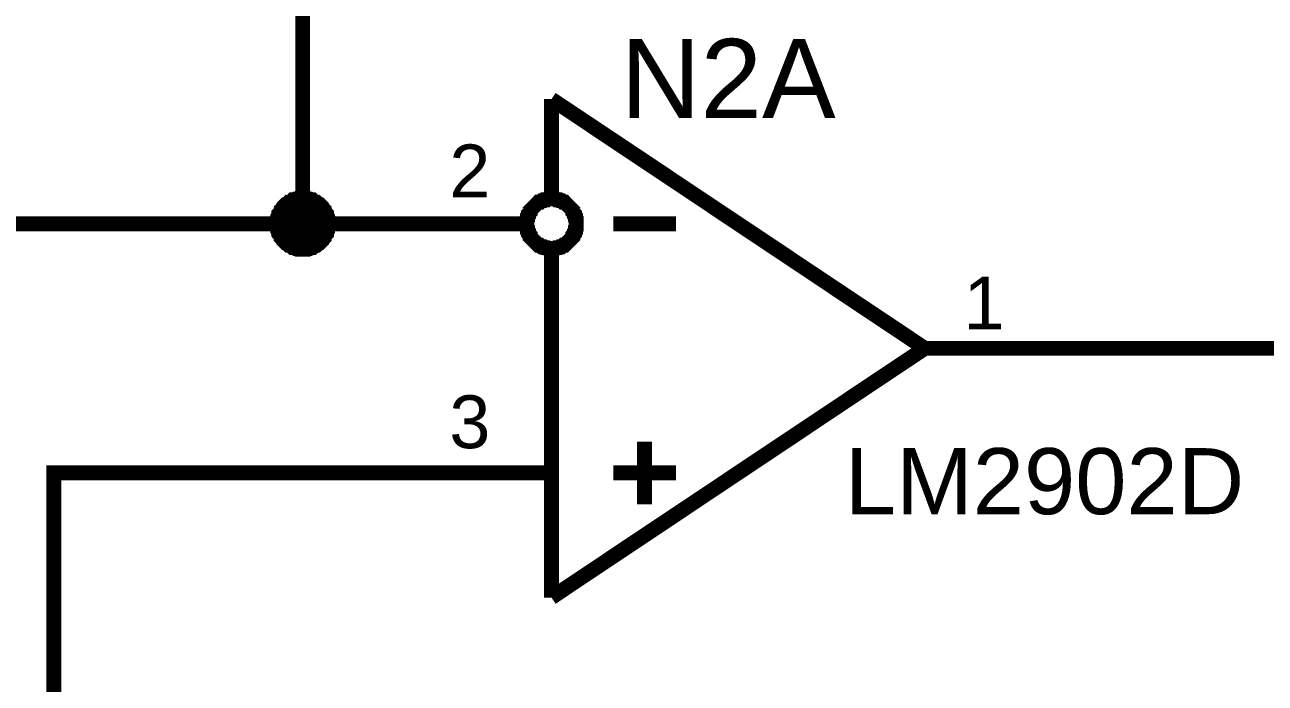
# Model space of a CAD drawing. Header units: millimetres. Extents: x -2024 to 917, y -725 to 13.
# Drawn here: x 778.85 to 803.76, y -358.01 to -344.8 of the extents above; entities that cross this region are included whole.
import ezdxf

# ---------------------------------------------------------------- set-up
doc = ezdxf.new("R2010")
doc.units = ezdxf.units.MM
doc.layers.add('Sheet', color=255, linetype='Continuous')
doc.styles.get("Standard").update_dxf_attribs({"font": 'arial.ttf'})

msp = doc.modelspace()

# ---------------------------------------------------------------- linework, layer by layer
at = {"layer": 'Sheet'}
for points, const_width in [([(776.931, -336.293), (784.429, -336.293), (784.429, -348.795), (786.928, -348.795)], 0.3), ([(819.418, -336.293), (821.917, -336.293), (821.917, -351.295), (811.92, -351.295), (799.424, -351.295)], 0.3), ([(789.427, -346.294), (789.427, -348.165)], 0.3), ([(789.427, -346.294), (796.925, -351.295)], 0.3), ([(783.916, -348.795), (783.916, -348.761), (783.916, -348.745), (783.916, -348.712), (783.932, -348.695), (783.932, -348.662), (783.932, -348.646), (783.949, -348.612), (783.949, -348.596), (783.965, -348.579), (783.982, -348.546), (783.998, -348.53), (783.998, -348.513), (784.015, -348.497), (784.031, -348.463), (784.048, -348.447), (784.065, -348.43), (784.081, -348.414), (784.098, -348.397), (784.131, -348.381), (784.147, -348.364), (784.164, -348.364), (784.18, -348.348), (784.214, -348.331), (784.23, -348.314), (784.247, -348.314), (784.28, -348.298), (784.296, -348.298), (784.329, -348.298), (784.346, -348.281), (784.379, -348.281), (784.396, -348.281), (784.429, -348.281)], 0.3), ([(783.916, -348.795), (783.916, -348.761), (783.916, -348.745), (783.916, -348.712), (783.932, -348.695), (783.932, -348.662), (783.932, -348.646), (783.949, -348.612), (783.949, -348.596), (783.965, -348.579), (783.982, -348.546), (783.998, -348.53), (783.998, -348.513), (784.015, -348.497), (784.031, -348.463), (784.048, -348.447), (784.065, -348.43), (784.081, -348.414), (784.098, -348.397), (784.131, -348.381), (784.147, -348.364), (784.164, -348.364), (784.18, -348.348), (784.214, -348.331), (784.23, -348.314), (784.247, -348.314), (784.28, -348.298), (784.296, -348.298), (784.329, -348.298), (784.346, -348.281), (784.379, -348.281), (784.396, -348.281), (784.429, -348.281)], 0.3), ([(783.916, -348.795), (783.916, -348.761), (783.916, -348.745), (783.916, -348.712), (783.932, -348.695), (783.932, -348.662), (783.932, -348.646), (783.949, -348.612), (783.949, -348.596), (783.965, -348.579), (783.982, -348.546), (783.998, -348.53), (783.998, -348.513), (784.015, -348.497), (784.031, -348.463), (784.048, -348.447), (784.065, -348.43), (784.081, -348.414), (784.098, -348.397), (784.131, -348.381), (784.147, -348.364), (784.164, -348.364), (784.18, -348.348), (784.214, -348.331), (784.23, -348.314), (784.247, -348.314), (784.28, -348.298), (784.296, -348.298), (784.329, -348.298), (784.346, -348.281), (784.379, -348.281), (784.396, -348.281), (784.429, -348.281)], 0.3), ([(783.916, -348.795), (783.916, -348.761), (783.916, -348.745), (783.916, -348.712), (783.932, -348.695), (783.932, -348.662), (783.932, -348.646), (783.949, -348.612), (783.949, -348.596), (783.965, -348.579), (783.982, -348.546), (783.998, -348.53), (783.998, -348.513), (784.015, -348.497), (784.031, -348.463), (784.048, -348.447), (784.065, -348.43), (784.081, -348.414), (784.098, -348.397), (784.131, -348.381), (784.147, -348.364), (784.164, -348.364), (784.18, -348.348), (784.214, -348.331), (784.23, -348.314), (784.247, -348.314), (784.28, -348.298), (784.296, -348.298), (784.329, -348.298), (784.346, -348.281), (784.379, -348.281), (784.396, -348.281), (784.429, -348.281)], 0.3), ([(783.916, -348.795), (783.916, -348.761), (783.916, -348.745), (783.916, -348.712), (783.932, -348.695), (783.932, -348.662), (783.932, -348.646), (783.949, -348.612), (783.949, -348.596), (783.965, -348.579), (783.982, -348.546), (783.998, -348.53), (783.998, -348.513), (784.015, -348.497), (784.031, -348.463), (784.048, -348.447), (784.065, -348.43), (784.081, -348.414), (784.098, -348.397), (784.131, -348.381), (784.147, -348.364), (784.164, -348.364), (784.18, -348.348), (784.214, -348.331), (784.23, -348.314), (784.247, -348.314), (784.28, -348.298), (784.296, -348.298), (784.329, -348.298), (784.346, -348.281), (784.379, -348.281), (784.396, -348.281), (784.429, -348.281)], 0.0991), ([(783.916, -348.795), (783.916, -348.761), (783.916, -348.745), (783.916, -348.712), (783.932, -348.695), (783.932, -348.662), (783.932, -348.646), (783.949, -348.612), (783.949, -348.596), (783.965, -348.579), (783.982, -348.546), (783.998, -348.53), (783.998, -348.513), (784.015, -348.497), (784.031, -348.463), (784.048, -348.447), (784.065, -348.43), (784.081, -348.414), (784.098, -348.397), (784.131, -348.381), (784.147, -348.364), (784.164, -348.364), (784.18, -348.348), (784.214, -348.331), (784.23, -348.314), (784.247, -348.314), (784.28, -348.298), (784.296, -348.298), (784.329, -348.298), (784.346, -348.281), (784.379, -348.281), (784.396, -348.281), (784.429, -348.281)], 0.0991), ([(783.916, -348.795), (783.916, -348.761), (783.916, -348.745), (783.916, -348.712), (783.932, -348.695), (783.932, -348.662), (783.932, -348.646), (783.949, -348.612), (783.949, -348.596), (783.965, -348.579), (783.982, -348.546), (783.998, -348.53), (783.998, -348.513), (784.015, -348.497), (784.031, -348.463), (784.048, -348.447), (784.065, -348.43), (784.081, -348.414), (784.098, -348.397), (784.131, -348.381), (784.147, -348.364), (784.164, -348.364), (784.18, -348.348), (784.214, -348.331), (784.23, -348.314), (784.247, -348.314), (784.28, -348.298), (784.296, -348.298), (784.329, -348.298), (784.346, -348.281), (784.379, -348.281), (784.396, -348.281), (784.429, -348.281)], 0.0991), ([(783.916, -348.795), (783.916, -348.761), (783.916, -348.745), (783.916, -348.712), (783.932, -348.695), (783.932, -348.662), (783.932, -348.646), (783.949, -348.612), (783.949, -348.596), (783.965, -348.579), (783.982, -348.546), (783.998, -348.53), (783.998, -348.513), (784.015, -348.497), (784.031, -348.463), (784.048, -348.447), (784.065, -348.43), (784.081, -348.414), (784.098, -348.397), (784.131, -348.381), (784.147, -348.364), (784.164, -348.364), (784.18, -348.348), (784.214, -348.331), (784.23, -348.314), (784.247, -348.314), (784.28, -348.298), (784.296, -348.298), (784.329, -348.298), (784.346, -348.281), (784.379, -348.281), (784.396, -348.281), (784.429, -348.281)], 0.0991), ([(784.429, -348.281), (784.429, -348.281)], 0.3), ([(784.429, -348.281), (784.462, -348.281), (784.478, -348.281), (784.511, -348.281), (784.528, -348.298), (784.561, -348.298), (784.578, -348.298), (784.611, -348.314), (784.627, -348.314), (784.644, -348.331), (784.677, -348.348), (784.694, -348.364), (784.71, -348.364), (784.727, -348.381), (784.76, -348.397), (784.776, -348.414), (784.793, -348.43), (784.809, -348.447), (784.826, -348.463), (784.842, -348.497), (784.859, -348.513), (784.859, -348.53), (784.876, -348.546), (784.892, -348.579), (784.909, -348.596), (784.909, -348.612), (784.925, -348.646), (784.925, -348.662), (784.925, -348.695), (784.942, -348.712), (784.942, -348.745), (784.942, -348.761), (784.942, -348.795)], 0.3), ([(784.429, -348.281), (784.429, -348.281)], 0.3), ([(784.429, -348.281), (784.462, -348.281), (784.478, -348.281), (784.511, -348.281), (784.528, -348.298), (784.561, -348.298), (784.578, -348.298), (784.611, -348.314), (784.627, -348.314), (784.644, -348.331), (784.677, -348.348), (784.694, -348.364), (784.71, -348.364), (784.727, -348.381), (784.76, -348.397), (784.776, -348.414), (784.793, -348.43), (784.809, -348.447), (784.826, -348.463), (784.842, -348.497), (784.859, -348.513), (784.859, -348.53), (784.876, -348.546), (784.892, -348.579), (784.909, -348.596), (784.909, -348.612), (784.925, -348.646), (784.925, -348.662), (784.925, -348.695), (784.942, -348.712), (784.942, -348.745), (784.942, -348.761), (784.942, -348.795)], 0.3), ([(784.429, -348.281), (784.429, -348.281)], 0.3), ([(784.429, -348.281), (784.462, -348.281), (784.478, -348.281), (784.511, -348.281), (784.528, -348.298), (784.561, -348.298), (784.578, -348.298), (784.611, -348.314), (784.627, -348.314), (784.644, -348.331), (784.677, -348.348), (784.694, -348.364), (784.71, -348.364), (784.727, -348.381), (784.76, -348.397), (784.776, -348.414), (784.793, -348.43), (784.809, -348.447), (784.826, -348.463), (784.842, -348.497), (784.859, -348.513), (784.859, -348.53), (784.876, -348.546), (784.892, -348.579), (784.909, -348.596), (784.909, -348.612), (784.925, -348.646), (784.925, -348.662), (784.925, -348.695), (784.942, -348.712), (784.942, -348.745), (784.942, -348.761), (784.942, -348.795)], 0.3), ([(784.429, -348.281), (784.429, -348.281)], 0.3), ([(784.429, -348.281), (784.462, -348.281), (784.478, -348.281), (784.511, -348.281), (784.528, -348.298), (784.561, -348.298), (784.578, -348.298), (784.611, -348.314), (784.627, -348.314), (784.644, -348.331), (784.677, -348.348), (784.694, -348.364), (784.71, -348.364), (784.727, -348.381), (784.76, -348.397), (784.776, -348.414), (784.793, -348.43), (784.809, -348.447), (784.826, -348.463), (784.842, -348.497), (784.859, -348.513), (784.859, -348.53), (784.876, -348.546), (784.892, -348.579), (784.909, -348.596), (784.909, -348.612), (784.925, -348.646), (784.925, -348.662), (784.925, -348.695), (784.942, -348.712), (784.942, -348.745), (784.942, -348.761), (784.942, -348.795)], 0.3), ([(784.429, -348.281), (784.429, -348.281)], 0.0991), ([(784.429, -348.281), (784.462, -348.281), (784.478, -348.281), (784.511, -348.281), (784.528, -348.298), (784.561, -348.298), (784.578, -348.298), (784.611, -348.314), (784.627, -348.314), (784.644, -348.331), (784.677, -348.348), (784.694, -348.364), (784.71, -348.364), (784.727, -348.381), (784.76, -348.397), (784.776, -348.414), (784.793, -348.43), (784.809, -348.447), (784.826, -348.463), (784.842, -348.497), (784.859, -348.513), (784.859, -348.53), (784.876, -348.546), (784.892, -348.579), (784.909, -348.596), (784.909, -348.612), (784.925, -348.646), (784.925, -348.662), (784.925, -348.695), (784.942, -348.712), (784.942, -348.745), (784.942, -348.761), (784.942, -348.795)], 0.0991), ([(784.429, -348.281), (784.429, -348.281)], 0.0991), ([(784.429, -348.281), (784.462, -348.281), (784.478, -348.281), (784.511, -348.281), (784.528, -348.298), (784.561, -348.298), (784.578, -348.298), (784.611, -348.314), (784.627, -348.314), (784.644, -348.331), (784.677, -348.348), (784.694, -348.364), (784.71, -348.364), (784.727, -348.381), (784.76, -348.397), (784.776, -348.414), (784.793, -348.43), (784.809, -348.447), (784.826, -348.463), (784.842, -348.497), (784.859, -348.513), (784.859, -348.53), (784.876, -348.546), (784.892, -348.579), (784.909, -348.596), (784.909, -348.612), (784.925, -348.646), (784.925, -348.662), (784.925, -348.695), (784.942, -348.712), (784.942, -348.745), (784.942, -348.761), (784.942, -348.795)], 0.0991), ([(784.429, -348.281), (784.429, -348.281)], 0.0991), ([(784.429, -348.281), (784.462, -348.281), (784.478, -348.281), (784.511, -348.281), (784.528, -348.298), (784.561, -348.298), (784.578, -348.298), (784.611, -348.314), (784.627, -348.314), (784.644, -348.331), (784.677, -348.348), (784.694, -348.364), (784.71, -348.364), (784.727, -348.381), (784.76, -348.397), (784.776, -348.414), (784.793, -348.43), (784.809, -348.447), (784.826, -348.463), (784.842, -348.497), (784.859, -348.513), (784.859, -348.53), (784.876, -348.546), (784.892, -348.579), (784.909, -348.596), (784.909, -348.612), (784.925, -348.646), (784.925, -348.662), (784.925, -348.695), (784.942, -348.712), (784.942, -348.745), (784.942, -348.761), (784.942, -348.795)], 0.0991), ([(784.429, -348.281), (784.429, -348.281)], 0.0991), ([(784.429, -348.281), (784.462, -348.281), (784.478, -348.281), (784.511, -348.281), (784.528, -348.298), (784.561, -348.298), (784.578, -348.298), (784.611, -348.314), (784.627, -348.314), (784.644, -348.331), (784.677, -348.348), (784.694, -348.364), (784.71, -348.364), (784.727, -348.381), (784.76, -348.397), (784.776, -348.414), (784.793, -348.43), (784.809, -348.447), (784.826, -348.463), (784.842, -348.497), (784.859, -348.513), (784.859, -348.53), (784.876, -348.546), (784.892, -348.579), (784.909, -348.596), (784.909, -348.612), (784.925, -348.646), (784.925, -348.662), (784.925, -348.695), (784.942, -348.712), (784.942, -348.745), (784.942, -348.761), (784.942, -348.795)], 0.0991), ([(788.931, -348.795), (788.931, -348.761), (788.931, -348.745), (788.931, -348.712), (788.947, -348.695), (788.947, -348.662), (788.947, -348.646), (788.964, -348.629), (788.964, -348.596), (788.98, -348.579), (788.997, -348.563), (788.997, -348.53), (789.013, -348.513), (789.03, -348.497), (789.046, -348.48), (789.063, -348.463), (789.08, -348.447), (789.096, -348.43), (789.113, -348.414), (789.129, -348.397), (789.146, -348.381), (789.162, -348.364), (789.195, -348.364), (789.212, -348.348), (789.229, -348.331), (789.262, -348.331), (789.278, -348.314), (789.295, -348.314), (789.328, -348.314), (789.344, -348.298), (789.377, -348.298), (789.394, -348.298), (789.427, -348.298)], 0.3), ([(789.427, -348.298), (789.394, -348.298), (789.377, -348.298), (789.344, -348.298), (789.328, -348.314), (789.295, -348.314), (789.278, -348.314), (789.262, -348.331), (789.229, -348.331), (789.212, -348.348), (789.195, -348.364), (789.162, -348.364), (789.146, -348.381), (789.129, -348.397), (789.113, -348.414), (789.096, -348.43), (789.08, -348.447), (789.063, -348.463), (789.046, -348.48), (789.03, -348.497), (789.013, -348.513), (788.997, -348.53), (788.997, -348.563), (788.98, -348.579), (788.964, -348.596), (788.964, -348.629), (788.947, -348.646), (788.947, -348.662), (788.947, -348.695), (788.931, -348.712), (788.931, -348.745), (788.931, -348.761), (788.931, -348.795)], 0.3), ([(789.427, -348.298), (789.46, -348.298), (789.477, -348.298), (789.51, -348.298), (789.526, -348.314), (789.56, -348.314), (789.576, -348.314), (789.593, -348.331), (789.626, -348.331), (789.642, -348.348), (789.659, -348.364), (789.692, -348.364), (789.708, -348.381), (789.725, -348.397), (789.742, -348.414), (789.758, -348.43), (789.775, -348.447), (789.791, -348.463), (789.808, -348.48), (789.824, -348.497), (789.841, -348.513), (789.857, -348.53), (789.857, -348.563), (789.874, -348.579), (789.891, -348.596), (789.891, -348.629), (789.907, -348.646), (789.907, -348.662), (789.907, -348.695), (789.924, -348.712), (789.924, -348.745), (789.924, -348.761), (789.924, -348.795)], 0.3), ([(789.924, -348.795), (789.924, -348.761), (789.924, -348.745), (789.924, -348.712), (789.907, -348.695), (789.907, -348.662), (789.907, -348.646), (789.891, -348.629), (789.891, -348.596), (789.874, -348.579), (789.857, -348.563), (789.857, -348.53), (789.841, -348.513), (789.824, -348.497), (789.808, -348.48), (789.791, -348.463), (789.775, -348.447), (789.758, -348.43), (789.742, -348.414), (789.725, -348.397), (789.708, -348.381), (789.692, -348.364), (789.659, -348.364), (789.642, -348.348), (789.626, -348.331), (789.593, -348.331), (789.576, -348.314), (789.56, -348.314), (789.526, -348.314), (789.51, -348.298), (789.477, -348.298), (789.46, -348.298), (789.427, -348.298)], 0.3), ([(784.429, -348.795), (776.931, -348.795)], 0.3), ([(784.429, -349.308), (784.396, -349.308), (784.379, -349.308), (784.346, -349.308), (784.329, -349.291), (784.296, -349.291), (784.28, -349.291), (784.247, -349.275), (784.23, -349.275), (784.214, -349.258), (784.18, -349.242), (784.164, -349.225), (784.147, -349.225), (784.131, -349.209), (784.098, -349.192), (784.081, -349.175), (784.065, -349.159), (784.048, -349.142), (784.031, -349.126), (784.015, -349.093), (783.998, -349.076), (783.998, -349.06), (783.982, -349.043), (783.965, -349.01), (783.949, -348.993), (783.949, -348.977), (783.932, -348.944), (783.932, -348.927), (783.932, -348.894), (783.916, -348.877), (783.916, -348.844), (783.916, -348.828), (783.916, -348.795)], 0.3), ([(783.916, -348.795), (783.916, -348.795)], 0.3), ([(784.429, -349.308), (784.396, -349.308), (784.379, -349.308), (784.346, -349.308), (784.329, -349.291), (784.296, -349.291), (784.28, -349.291), (784.247, -349.275), (784.23, -349.275), (784.214, -349.258), (784.18, -349.242), (784.164, -349.225), (784.147, -349.225), (784.131, -349.209), (784.098, -349.192), (784.081, -349.175), (784.065, -349.159), (784.048, -349.142), (784.031, -349.126), (784.015, -349.093), (783.998, -349.076), (783.998, -349.06), (783.982, -349.043), (783.965, -349.01), (783.949, -348.993), (783.949, -348.977), (783.932, -348.944), (783.932, -348.927), (783.932, -348.894), (783.916, -348.877), (783.916, -348.844), (783.916, -348.828), (783.916, -348.795)], 0.3), ([(783.916, -348.795), (783.916, -348.795)], 0.3), ([(784.429, -349.308), (784.396, -349.308), (784.379, -349.308), (784.346, -349.308), (784.329, -349.291), (784.296, -349.291), (784.28, -349.291), (784.247, -349.275), (784.23, -349.275), (784.214, -349.258), (784.18, -349.242), (784.164, -349.225), (784.147, -349.225), (784.131, -349.209), (784.098, -349.192), (784.081, -349.175), (784.065, -349.159), (784.048, -349.142), (784.031, -349.126), (784.015, -349.093), (783.998, -349.076), (783.998, -349.06), (783.982, -349.043), (783.965, -349.01), (783.949, -348.993), (783.949, -348.977), (783.932, -348.944), (783.932, -348.927), (783.932, -348.894), (783.916, -348.877), (783.916, -348.844), (783.916, -348.828), (783.916, -348.795)], 0.3), ([(783.916, -348.795), (783.916, -348.795)], 0.3), ([(784.429, -349.308), (784.396, -349.308), (784.379, -349.308), (784.346, -349.308), (784.329, -349.291), (784.296, -349.291), (784.28, -349.291), (784.247, -349.275), (784.23, -349.275), (784.214, -349.258), (784.18, -349.242), (784.164, -349.225), (784.147, -349.225), (784.131, -349.209), (784.098, -349.192), (784.081, -349.175), (784.065, -349.159), (784.048, -349.142), (784.031, -349.126), (784.015, -349.093), (783.998, -349.076), (783.998, -349.06), (783.982, -349.043), (783.965, -349.01), (783.949, -348.993), (783.949, -348.977), (783.932, -348.944), (783.932, -348.927), (783.932, -348.894), (783.916, -348.877), (783.916, -348.844), (783.916, -348.828), (783.916, -348.795)], 0.3), ([(783.916, -348.795), (783.916, -348.795)], 0.3), ([(784.429, -349.308), (784.396, -349.308), (784.379, -349.308), (784.346, -349.308), (784.329, -349.291), (784.296, -349.291), (784.28, -349.291), (784.247, -349.275), (784.23, -349.275), (784.214, -349.258), (784.18, -349.242), (784.164, -349.225), (784.147, -349.225), (784.131, -349.209), (784.098, -349.192), (784.081, -349.175), (784.065, -349.159), (784.048, -349.142), (784.031, -349.126), (784.015, -349.093), (783.998, -349.076), (783.998, -349.06), (783.982, -349.043), (783.965, -349.01), (783.949, -348.993), (783.949, -348.977), (783.932, -348.944), (783.932, -348.927), (783.932, -348.894), (783.916, -348.877), (783.916, -348.844), (783.916, -348.828), (783.916, -348.795)], 0.0991), ([(783.916, -348.795), (783.916, -348.795)], 0.0991), ([(784.429, -349.308), (784.396, -349.308), (784.379, -349.308), (784.346, -349.308), (784.329, -349.291), (784.296, -349.291), (784.28, -349.291), (784.247, -349.275), (784.23, -349.275), (784.214, -349.258), (784.18, -349.242), (784.164, -349.225), (784.147, -349.225), (784.131, -349.209), (784.098, -349.192), (784.081, -349.175), (784.065, -349.159), (784.048, -349.142), (784.031, -349.126), (784.015, -349.093), (783.998, -349.076), (783.998, -349.06), (783.982, -349.043), (783.965, -349.01), (783.949, -348.993), (783.949, -348.977), (783.932, -348.944), (783.932, -348.927), (783.932, -348.894), (783.916, -348.877), (783.916, -348.844), (783.916, -348.828), (783.916, -348.795)], 0.0991), ([(783.916, -348.795), (783.916, -348.795)], 0.0991), ([(784.429, -349.308), (784.396, -349.308), (784.379, -349.308), (784.346, -349.308), (784.329, -349.291), (784.296, -349.291), (784.28, -349.291), (784.247, -349.275), (784.23, -349.275), (784.214, -349.258), (784.18, -349.242), (784.164, -349.225), (784.147, -349.225), (784.131, -349.209), (784.098, -349.192), (784.081, -349.175), (784.065, -349.159), (784.048, -349.142), (784.031, -349.126), (784.015, -349.093), (783.998, -349.076), (783.998, -349.06), (783.982, -349.043), (783.965, -349.01), (783.949, -348.993), (783.949, -348.977), (783.932, -348.944), (783.932, -348.927), (783.932, -348.894), (783.916, -348.877), (783.916, -348.844), (783.916, -348.828), (783.916, -348.795)], 0.0991), ([(783.916, -348.795), (783.916, -348.795)], 0.0991), ([(784.429, -349.308), (784.396, -349.308), (784.379, -349.308), (784.346, -349.308), (784.329, -349.291), (784.296, -349.291), (784.28, -349.291), (784.247, -349.275), (784.23, -349.275), (784.214, -349.258), (784.18, -349.242), (784.164, -349.225), (784.147, -349.225), (784.131, -349.209), (784.098, -349.192), (784.081, -349.175), (784.065, -349.159), (784.048, -349.142), (784.031, -349.126), (784.015, -349.093), (783.998, -349.076), (783.998, -349.06), (783.982, -349.043), (783.965, -349.01), (783.949, -348.993), (783.949, -348.977), (783.932, -348.944), (783.932, -348.927), (783.932, -348.894), (783.916, -348.877), (783.916, -348.844), (783.916, -348.828), (783.916, -348.795)], 0.0991), ([(783.916, -348.795), (783.916, -348.795)], 0.0991), ([(784.942, -348.795), (784.942, -348.828), (784.942, -348.844), (784.942, -348.877), (784.925, -348.894), (784.925, -348.927), (784.925, -348.944), (784.909, -348.977), (784.909, -348.993), (784.892, -349.01), (784.876, -349.043), (784.859, -349.06), (784.859, -349.076), (784.842, -349.093), (784.826, -349.126), (784.809, -349.142), (784.793, -349.159), (784.776, -349.175), (784.76, -349.192), (784.727, -349.209), (784.71, -349.225), (784.694, -349.225), (784.677, -349.242), (784.644, -349.258), (784.627, -349.275), (784.611, -349.275), (784.578, -349.291), (784.561, -349.291), (784.528, -349.291), (784.511, -349.308), (784.478, -349.308), (784.462, -349.308), (784.429, -349.308)], 0.3), ([(784.942, -348.795), (784.942, -348.828), (784.942, -348.844), (784.942, -348.877), (784.925, -348.894), (784.925, -348.927), (784.925, -348.944), (784.909, -348.977), (784.909, -348.993), (784.892, -349.01), (784.876, -349.043), (784.859, -349.06), (784.859, -349.076), (784.842, -349.093), (784.826, -349.126), (784.809, -349.142), (784.793, -349.159), (784.776, -349.175), (784.76, -349.192), (784.727, -349.209), (784.71, -349.225), (784.694, -349.225), (784.677, -349.242), (784.644, -349.258), (784.627, -349.275), (784.611, -349.275), (784.578, -349.291), (784.561, -349.291), (784.528, -349.291), (784.511, -349.308), (784.478, -349.308), (784.462, -349.308), (784.429, -349.308)], 0.3), ([(784.942, -348.795), (784.942, -348.828), (784.942, -348.844), (784.942, -348.877), (784.925, -348.894), (784.925, -348.927), (784.925, -348.944), (784.909, -348.977), (784.909, -348.993), (784.892, -349.01), (784.876, -349.043), (784.859, -349.06), (784.859, -349.076), (784.842, -349.093), (784.826, -349.126), (784.809, -349.142), (784.793, -349.159), (784.776, -349.175), (784.76, -349.192), (784.727, -349.209), (784.71, -349.225), (784.694, -349.225), (784.677, -349.242), (784.644, -349.258), (784.627, -349.275), (784.611, -349.275), (784.578, -349.291), (784.561, -349.291), (784.528, -349.291), (784.511, -349.308), (784.478, -349.308), (784.462, -349.308), (784.429, -349.308)], 0.3), ([(784.942, -348.795), (784.942, -348.828), (784.942, -348.844), (784.942, -348.877), (784.925, -348.894), (784.925, -348.927), (784.925, -348.944), (784.909, -348.977), (784.909, -348.993), (784.892, -349.01), (784.876, -349.043), (784.859, -349.06), (784.859, -349.076), (784.842, -349.093), (784.826, -349.126), (784.809, -349.142), (784.793, -349.159), (784.776, -349.175), (784.76, -349.192), (784.727, -349.209), (784.71, -349.225), (784.694, -349.225), (784.677, -349.242), (784.644, -349.258), (784.627, -349.275), (784.611, -349.275), (784.578, -349.291), (784.561, -349.291), (784.528, -349.291), (784.511, -349.308), (784.478, -349.308), (784.462, -349.308), (784.429, -349.308)], 0.3), ([(784.942, -348.795), (784.942, -348.828), (784.942, -348.844), (784.942, -348.877), (784.925, -348.894), (784.925, -348.927), (784.925, -348.944), (784.909, -348.977), (784.909, -348.993), (784.892, -349.01), (784.876, -349.043), (784.859, -349.06), (784.859, -349.076), (784.842, -349.093), (784.826, -349.126), (784.809, -349.142), (784.793, -349.159), (784.776, -349.175), (784.76, -349.192), (784.727, -349.209), (784.71, -349.225), (784.694, -349.225), (784.677, -349.242), (784.644, -349.258), (784.627, -349.275), (784.611, -349.275), (784.578, -349.291), (784.561, -349.291), (784.528, -349.291), (784.511, -349.308), (784.478, -349.308), (784.462, -349.308), (784.429, -349.308)], 0.0991), ([(784.942, -348.795), (784.942, -348.828), (784.942, -348.844), (784.942, -348.877), (784.925, -348.894), (784.925, -348.927), (784.925, -348.944), (784.909, -348.977), (784.909, -348.993), (784.892, -349.01), (784.876, -349.043), (784.859, -349.06), (784.859, -349.076), (784.842, -349.093), (784.826, -349.126), (784.809, -349.142), (784.793, -349.159), (784.776, -349.175), (784.76, -349.192), (784.727, -349.209), (784.71, -349.225), (784.694, -349.225), (784.677, -349.242), (784.644, -349.258), (784.627, -349.275), (784.611, -349.275), (784.578, -349.291), (784.561, -349.291), (784.528, -349.291), (784.511, -349.308), (784.478, -349.308), (784.462, -349.308), (784.429, -349.308)], 0.0991), ([(784.942, -348.795), (784.942, -348.828), (784.942, -348.844), (784.942, -348.877), (784.925, -348.894), (784.925, -348.927), (784.925, -348.944), (784.909, -348.977), (784.909, -348.993), (784.892, -349.01), (784.876, -349.043), (784.859, -349.06), (784.859, -349.076), (784.842, -349.093), (784.826, -349.126), (784.809, -349.142), (784.793, -349.159), (784.776, -349.175), (784.76, -349.192), (784.727, -349.209), (784.71, -349.225), (784.694, -349.225), (784.677, -349.242), (784.644, -349.258), (784.627, -349.275), (784.611, -349.275), (784.578, -349.291), (784.561, -349.291), (784.528, -349.291), (784.511, -349.308), (784.478, -349.308), (784.462, -349.308), (784.429, -349.308)], 0.0991), ([(784.942, -348.795), (784.942, -348.828), (784.942, -348.844), (784.942, -348.877), (784.925, -348.894), (784.925, -348.927), (784.925, -348.944), (784.909, -348.977), (784.909, -348.993), (784.892, -349.01), (784.876, -349.043), (784.859, -349.06), (784.859, -349.076), (784.842, -349.093), (784.826, -349.126), (784.809, -349.142), (784.793, -349.159), (784.776, -349.175), (784.76, -349.192), (784.727, -349.209), (784.71, -349.225), (784.694, -349.225), (784.677, -349.242), (784.644, -349.258), (784.627, -349.275), (784.611, -349.275), (784.578, -349.291), (784.561, -349.291), (784.528, -349.291), (784.511, -349.308), (784.478, -349.308), (784.462, -349.308), (784.429, -349.308)], 0.0991), ([(784.942, -348.795), (784.942, -348.795), (784.942, -348.795), (784.942, -348.795), (784.942, -348.795), (784.942, -348.795), (784.942, -348.795), (784.942, -348.795), (784.942, -348.795), (784.942, -348.795), (784.942, -348.795), (784.942, -348.795), (784.942, -348.795), (784.942, -348.795), (784.942, -348.795), (784.942, -348.795), (784.942, -348.795), (784.942, -348.795), (784.942, -348.795), (784.942, -348.795), (784.942, -348.795), (784.942, -348.795), (784.942, -348.795), (784.942, -348.795), (784.942, -348.795), (784.942, -348.795), (784.942, -348.795), (784.942, -348.795), (784.942, -348.795), (784.942, -348.795), (784.942, -348.795), (784.942, -348.795), (784.942, -348.795)], 0.3), ([(784.942, -348.795), (784.942, -348.795)], 0.3), ([(784.942, -348.795), (784.942, -348.795), (784.942, -348.795), (784.942, -348.795), (784.942, -348.795), (784.942, -348.795), (784.942, -348.795), (784.942, -348.795), (784.942, -348.795), (784.942, -348.795), (784.942, -348.795), (784.942, -348.795), (784.942, -348.795), (784.942, -348.795), (784.942, -348.795), (784.942, -348.795), (784.942, -348.795), (784.942, -348.795), (784.942, -348.795), (784.942, -348.795), (784.942, -348.795), (784.942, -348.795), (784.942, -348.795), (784.942, -348.795), (784.942, -348.795), (784.942, -348.795), (784.942, -348.795), (784.942, -348.795), (784.942, -348.795), (784.942, -348.795), (784.942, -348.795), (784.942, -348.795), (784.942, -348.795)], 0.3), ([(784.942, -348.795), (784.942, -348.795)], 0.3), ([(784.942, -348.795), (784.942, -348.795), (784.942, -348.795), (784.942, -348.795), (784.942, -348.795), (784.942, -348.795), (784.942, -348.795), (784.942, -348.795), (784.942, -348.795), (784.942, -348.795), (784.942, -348.795), (784.942, -348.795), (784.942, -348.795), (784.942, -348.795), (784.942, -348.795), (784.942, -348.795), (784.942, -348.795), (784.942, -348.795), (784.942, -348.795), (784.942, -348.795), (784.942, -348.795), (784.942, -348.795), (784.942, -348.795), (784.942, -348.795), (784.942, -348.795), (784.942, -348.795), (784.942, -348.795), (784.942, -348.795), (784.942, -348.795), (784.942, -348.795), (784.942, -348.795), (784.942, -348.795), (784.942, -348.795)], 0.3), ([(784.942, -348.795), (784.942, -348.795)], 0.3), ([(784.942, -348.795), (784.942, -348.795), (784.942, -348.795), (784.942, -348.795), (784.942, -348.795), (784.942, -348.795), (784.942, -348.795), (784.942, -348.795), (784.942, -348.795), (784.942, -348.795), (784.942, -348.795), (784.942, -348.795), (784.942, -348.795), (784.942, -348.795), (784.942, -348.795), (784.942, -348.795), (784.942, -348.795), (784.942, -348.795), (784.942, -348.795), (784.942, -348.795), (784.942, -348.795), (784.942, -348.795), (784.942, -348.795), (784.942, -348.795), (784.942, -348.795), (784.942, -348.795), (784.942, -348.795), (784.942, -348.795), (784.942, -348.795), (784.942, -348.795), (784.942, -348.795), (784.942, -348.795), (784.942, -348.795)], 0.3), ([(784.942, -348.795), (784.942, -348.795)], 0.3), ([(784.942, -348.795), (784.942, -348.795), (784.942, -348.795), (784.942, -348.795), (784.942, -348.795), (784.942, -348.795), (784.942, -348.795), (784.942, -348.795), (784.942, -348.795), (784.942, -348.795), (784.942, -348.795), (784.942, -348.795), (784.942, -348.795), (784.942, -348.795), (784.942, -348.795), (784.942, -348.795), (784.942, -348.795), (784.942, -348.795), (784.942, -348.795), (784.942, -348.795), (784.942, -348.795), (784.942, -348.795), (784.942, -348.795), (784.942, -348.795), (784.942, -348.795), (784.942, -348.795), (784.942, -348.795), (784.942, -348.795), (784.942, -348.795), (784.942, -348.795), (784.942, -348.795), (784.942, -348.795), (784.942, -348.795)], 0.0991), ([(784.942, -348.795), (784.942, -348.795)], 0.0991), ([(784.942, -348.795), (784.942, -348.795), (784.942, -348.795), (784.942, -348.795), (784.942, -348.795), (784.942, -348.795), (784.942, -348.795), (784.942, -348.795), (784.942, -348.795), (784.942, -348.795), (784.942, -348.795), (784.942, -348.795), (784.942, -348.795), (784.942, -348.795), (784.942, -348.795), (784.942, -348.795), (784.942, -348.795), (784.942, -348.795), (784.942, -348.795), (784.942, -348.795), (784.942, -348.795), (784.942, -348.795), (784.942, -348.795), (784.942, -348.795), (784.942, -348.795), (784.942, -348.795), (784.942, -348.795), (784.942, -348.795), (784.942, -348.795), (784.942, -348.795), (784.942, -348.795), (784.942, -348.795), (784.942, -348.795)], 0.0991), ([(784.942, -348.795), (784.942, -348.795)], 0.0991), ([(784.942, -348.795), (784.942, -348.795), (784.942, -348.795), (784.942, -348.795), (784.942, -348.795), (784.942, -348.795), (784.942, -348.795), (784.942, -348.795), (784.942, -348.795), (784.942, -348.795), (784.942, -348.795), (784.942, -348.795), (784.942, -348.795), (784.942, -348.795), (784.942, -348.795), (784.942, -348.795), (784.942, -348.795), (784.942, -348.795), (784.942, -348.795), (784.942, -348.795), (784.942, -348.795), (784.942, -348.795), (784.942, -348.795), (784.942, -348.795), (784.942, -348.795), (784.942, -348.795), (784.942, -348.795), (784.942, -348.795), (784.942, -348.795), (784.942, -348.795), (784.942, -348.795), (784.942, -348.795), (784.942, -348.795)], 0.0991), ([(784.942, -348.795), (784.942, -348.795)], 0.0991), ([(784.942, -348.795), (784.942, -348.795), (784.942, -348.795), (784.942, -348.795), (784.942, -348.795), (784.942, -348.795), (784.942, -348.795), (784.942, -348.795), (784.942, -348.795), (784.942, -348.795), (784.942, -348.795), (784.942, -348.795), (784.942, -348.795), (784.942, -348.795), (784.942, -348.795), (784.942, -348.795), (784.942, -348.795), (784.942, -348.795), (784.942, -348.795), (784.942, -348.795), (784.942, -348.795), (784.942, -348.795), (784.942, -348.795), (784.942, -348.795), (784.942, -348.795), (784.942, -348.795), (784.942, -348.795), (784.942, -348.795), (784.942, -348.795), (784.942, -348.795), (784.942, -348.795), (784.942, -348.795), (784.942, -348.795)], 0.0991), ([(784.942, -348.795), (784.942, -348.795)], 0.0991), ([(788.931, -348.795), (786.928, -348.795)], 0.3), ([(789.427, -349.291), (789.394, -349.291), (789.377, -349.291), (789.344, -349.291), (789.328, -349.275), (789.295, -349.275), (789.278, -349.275), (789.262, -349.258), (789.229, -349.258), (789.212, -349.242), (789.195, -349.225), (789.162, -349.225), (789.146, -349.209), (789.129, -349.192), (789.113, -349.175), (789.096, -349.159), (789.08, -349.142), (789.063, -349.126), (789.046, -349.109), (789.03, -349.093), (789.013, -349.076), (788.997, -349.06), (788.997, -349.026), (788.98, -349.01), (788.964, -348.993), (788.964, -348.96), (788.947, -348.944), (788.947, -348.927), (788.947, -348.894), (788.931, -348.877), (788.931, -348.844), (788.931, -348.828), (788.931, -348.795)], 0.3), ([(788.931, -348.795), (788.931, -348.795)], 0.3), ([(788.931, -348.795), (788.931, -348.828), (788.931, -348.844), (788.931, -348.877), (788.947, -348.894), (788.947, -348.927), (788.947, -348.944), (788.964, -348.96), (788.964, -348.993), (788.98, -349.01), (788.997, -349.026), (788.997, -349.06), (789.013, -349.076), (789.03, -349.093), (789.046, -349.109), (789.063, -349.126), (789.08, -349.142), (789.096, -349.159), (789.113, -349.175), (789.129, -349.192), (789.146, -349.209), (789.162, -349.225), (789.195, -349.225), (789.212, -349.242), (789.229, -349.258), (789.262, -349.258), (789.278, -349.275), (789.295, -349.275), (789.328, -349.275), (789.344, -349.291), (789.377, -349.291), (789.394, -349.291), (789.427, -349.291)], 0.3), ([(789.924, -348.795), (789.924, -348.828), (789.924, -348.844), (789.924, -348.877), (789.907, -348.894), (789.907, -348.927), (789.907, -348.944), (789.891, -348.96), (789.891, -348.993), (789.874, -349.01), (789.857, -349.026), (789.857, -349.06), (789.841, -349.076), (789.824, -349.093), (789.808, -349.109), (789.791, -349.126), (789.775, -349.142), (789.758, -349.159), (789.742, -349.175), (789.725, -349.192), (789.708, -349.209), (789.692, -349.225), (789.659, -349.225), (789.642, -349.242), (789.626, -349.258), (789.593, -349.258), (789.576, -349.275), (789.56, -349.275), (789.526, -349.275), (789.51, -349.291), (789.477, -349.291), (789.46, -349.291), (789.427, -349.291)], 0.3), ([(789.427, -349.291), (789.46, -349.291), (789.477, -349.291), (789.51, -349.291), (789.526, -349.275), (789.56, -349.275), (789.576, -349.275), (789.593, -349.258), (789.626, -349.258), (789.642, -349.242), (789.659, -349.225), (789.692, -349.225), (789.708, -349.209), (789.725, -349.192), (789.742, -349.175), (789.758, -349.159), (789.775, -349.142), (789.791, -349.126), (789.808, -349.109), (789.824, -349.093), (789.841, -349.076), (789.857, -349.06), (789.857, -349.026), (789.874, -349.01), (789.891, -348.993), (789.891, -348.96), (789.907, -348.944), (789.907, -348.927), (789.907, -348.894), (789.924, -348.877), (789.924, -348.844), (789.924, -348.828), (789.924, -348.795)], 0.3), ([(789.924, -348.795), (789.924, -348.795), (789.924, -348.795), (789.924, -348.795), (789.924, -348.795), (789.924, -348.795), (789.924, -348.795), (789.924, -348.795), (789.924, -348.795), (789.924, -348.795), (789.924, -348.795), (789.924, -348.795), (789.924, -348.795), (789.924, -348.795), (789.924, -348.795), (789.924, -348.795), (789.924, -348.795), (789.924, -348.795), (789.924, -348.795), (789.924, -348.795), (789.924, -348.795), (789.924, -348.795), (789.924, -348.795), (789.924, -348.795), (789.924, -348.795), (789.924, -348.795), (789.924, -348.795), (789.924, -348.795), (789.924, -348.795), (789.924, -348.795), (789.924, -348.795), (789.924, -348.795), (789.924, -348.795)], 0.3), ([(789.924, -348.795), (789.924, -348.795)], 0.3), ([(790.668, -348.795), (791.926, -348.795)], 0.3), ([(789.427, -349.424), (789.427, -356.296)], 0.3), ([(796.925, -351.295), (789.427, -356.296)], 0.3), ([(796.925, -351.295), (799.424, -351.295)], 0.3), ([(791.297, -353.166), (791.297, -354.425)], 0.3), ([(786.928, -381.3), (779.43, -381.3), (779.43, -361.297), (779.43, -353.795), (786.928, -353.795)], 0.3), ([(789.427, -353.795), (786.928, -353.795)], 0.3), ([(790.668, -353.795), (791.926, -353.795)], 0.3)]:
    msp.add_lwpolyline(points, dxfattribs=dict(at, const_width=const_width))
at = {"layer": 'Sheet', "const_width": 0.508}
msp.add_lwpolyline([(784.189, -348.786, 1), (784.697, -348.786, 1)], format="xyb", close=True, dxfattribs=at)

# ---------------------------------------------------------------- texts
at = {"layer": 'Sheet'}
for s, height, p in [('N2A', 1.5897, (790.817, -346.675)), ('2', 1.06, (787.375, -348.265)), ('1', 1.06, (797.703, -350.914)), ('3', 1.06, (787.375, -353.299)), ('LM2902D', 1.3247, (795.319, -354.623))]:
    msp.add_text(s, height=height, dxfattribs=at).set_placement(p)

doc.saveas('drawing.dxf')
